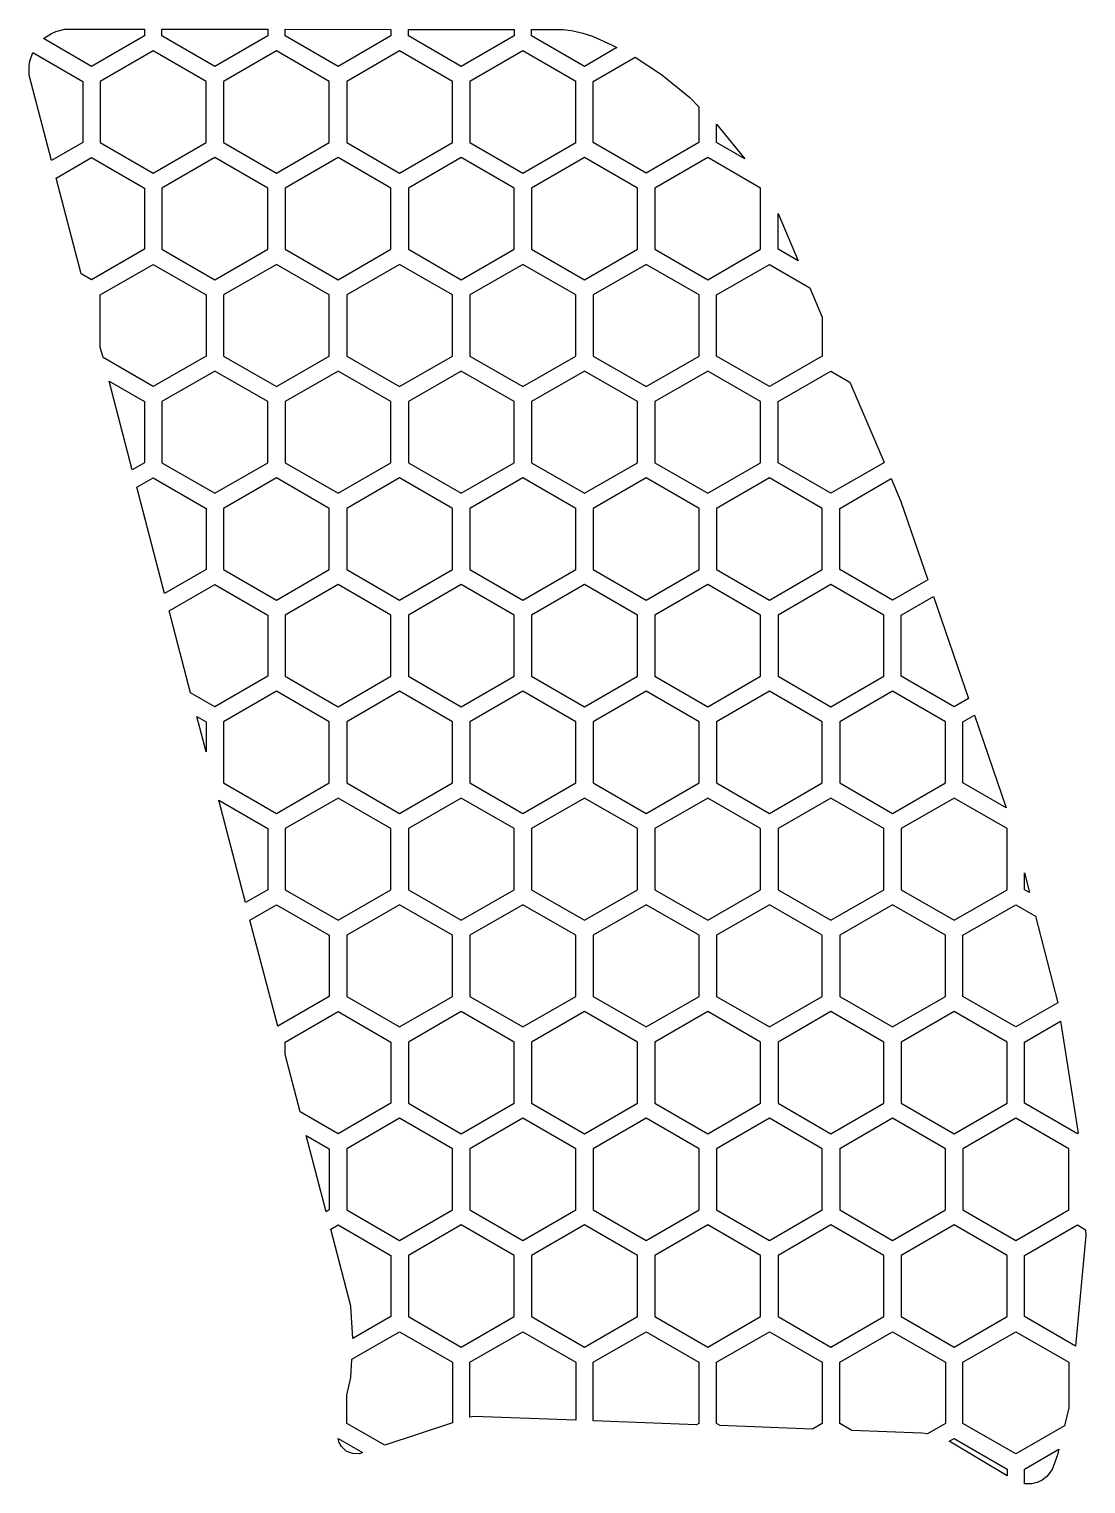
# Model space of a CAD drawing. Header units: millimetres. Extents: x 118.7 to 148.9, y -158.4 to -116.7.
import ezdxf

# ---------------------------------------------------------------- set-up
doc = ezdxf.new("R2010")
doc.units = ezdxf.units.MM

# ---------------------------------------------------------------- blocks, each defined once
blk = doc.blocks.new('HEX')
blk.add_lwpolyline([(1.516, 0.875), (0, 1.75), (-1.516, 0.875), (-1.516, -0.875), (0, -1.75), (1.516, -0.875)], close=True)

msp = doc.modelspace()

# ---------------------------------------------------------------- linework, layer by layer
for points in [[(119.076, -116.998), (119.304, -116.848), (119.425, -116.795), (119.69, -116.732), (121.968, -116.726), (121.968, -116.918), (120.453, -117.793), (119.076, -116.998)], [(125.499, -116.729), (125.499, -116.918), (123.984, -117.793), (122.468, -116.918), (122.468, -116.727), (125.499, -116.729)], [(129.03, -116.733), (129.03, -116.918), (127.515, -117.793), (125.999, -116.918), (125.999, -116.73), (129.03, -116.733)], [(132.562, -116.736), (132.562, -116.918), (131.046, -117.793), (129.53, -116.918), (129.53, -116.733), (132.562, -116.736)], [(134.253, -116.776), (134.532, -116.842), (134.804, -116.933), (135.355, -117.174), (135.508, -117.256), (134.577, -117.793), (133.062, -116.918), (133.062, -116.736), (133.97, -116.737), (134.253, -116.776)], [(118.666, -118.047), (118.662, -117.775), (118.684, -117.644), (118.768, -117.398), (120.203, -118.226), (120.203, -119.976), (119.305, -120.494), (118.666, -118.047)], [(136.781, -118.029), (137.592, -118.683), (137.858, -118.949), (137.858, -119.976), (136.343, -120.851), (134.827, -119.976), (134.827, -118.226), (136.026, -117.534), (136.781, -118.029)], [(138.358, -119.447), (139.173, -120.447), (138.358, -119.976), (138.358, -119.447)], [(119.437, -120.996), (120.453, -120.409), (121.968, -121.284), (121.968, -123.034), (120.453, -123.909), (120.153, -123.736), (119.437, -120.996)], [(140.703, -123.369), (140.124, -123.034), (140.124, -122.012), (140.703, -123.369)], [(120.703, -125.84), (120.703, -124.342), (122.218, -123.467), (123.734, -124.342), (123.734, -126.092), (122.218, -126.967), (120.78, -126.137), (120.703, -125.84)], [(141.389, -124.977), (141.389, -126.092), (139.874, -126.967), (138.358, -126.092), (138.358, -124.342), (139.874, -123.467), (141.03, -124.135), (141.389, -124.977)], [(143.155, -129.114), (143.155, -129.15), (141.639, -130.025), (140.124, -129.15), (140.124, -127.4), (141.639, -126.525), (142.184, -126.84), (143.155, -129.114)], [(120.958, -126.817), (121.968, -127.4), (121.968, -129.15), (121.62, -129.351), (120.958, -126.817)], [(121.752, -129.853), (122.218, -129.583), (123.734, -130.458), (123.734, -132.208), (122.546, -132.894), (121.752, -129.853)], [(143.646, -130.264), (144.414, -132.501), (143.405, -133.083), (141.889, -132.208), (141.889, -130.458), (143.365, -129.606), (143.646, -130.264)], [(122.678, -133.396), (123.984, -132.641), (125.499, -133.516), (125.499, -135.266), (123.984, -136.141), (123.291, -135.741), (122.678, -133.396)], [(145.582, -135.904), (145.17, -136.141), (143.655, -135.266), (143.655, -133.516), (144.579, -132.983), (145.582, -135.904)], [(123.468, -136.421), (123.734, -136.574), (123.734, -137.437), (123.468, -136.421)], [(146.659, -139.039), (145.42, -138.324), (145.42, -136.574), (145.748, -136.385), (146.659, -139.039)], [(124.096, -138.822), (125.499, -139.632), (125.499, -141.382), (124.861, -141.751), (124.096, -138.822)], [(147.331, -141.466), (147.186, -141.382), (147.186, -140.899), (147.331, -141.466)], [(124.992, -142.252), (125.749, -141.815), (127.265, -142.69), (127.265, -144.44), (125.787, -145.293), (124.992, -142.252)], [(147.505, -142.144), (148.136, -144.623), (146.936, -145.315), (145.42, -144.44), (145.42, -142.69), (146.936, -141.815), (147.505, -142.144)], [(125.999, -146.105), (125.999, -145.748), (127.515, -144.873), (129.03, -145.748), (129.03, -147.498), (127.515, -148.373), (126.428, -147.746), (125.999, -146.105)], [(148.724, -148.36), (148.701, -148.373), (147.186, -147.498), (147.186, -145.748), (148.219, -145.152), (148.724, -148.36)], [(126.606, -148.426), (127.265, -148.806), (127.265, -150.556), (127.176, -150.608), (126.606, -148.426)], [(127.884, -153.314), (127.307, -151.109), (127.515, -150.989), (129.03, -151.864), (129.03, -153.614), (127.942, -154.243), (127.884, -153.314)], [(148.945, -151.289), (148.646, -154.458), (147.186, -153.614), (147.186, -151.864), (148.701, -150.989), (148.938, -151.126), (148.945, -151.289)], [(128.854, -157.301), (127.765, -156.672), (127.765, -155.861), (127.878, -155.361), (127.913, -154.837), (129.28, -154.047), (130.796, -154.922), (130.796, -156.659), (128.854, -157.301)], [(131.409, -156.476), (131.296, -156.493), (131.296, -154.922), (132.812, -154.047), (134.327, -154.922), (134.327, -156.584), (131.409, -156.476)], [(134.827, -156.602), (134.827, -154.922), (136.343, -154.047), (137.858, -154.922), (137.858, -156.672), (137.79, -156.712), (134.827, -156.602)], [(138.469, -156.737), (138.358, -156.672), (138.358, -154.922), (139.874, -154.047), (141.389, -154.922), (141.389, -156.672), (141.11, -156.834), (138.469, -156.737)], [(144.242, -156.949), (142.241, -156.876), (141.889, -156.672), (141.889, -154.922), (143.405, -154.047), (144.92, -154.922), (144.92, -156.672), (144.409, -156.968), (144.242, -156.949)], [(148.33, -156.743), (146.936, -157.547), (145.42, -156.672), (145.42, -154.922), (146.936, -154.047), (148.451, -154.922), (148.451, -156.23), (148.33, -156.743)], [(128.13, -157.541), (127.928, -157.539), (127.749, -157.465), (127.61, -157.331), (127.548, -157.217), (127.52, -157.108), (128.219, -157.512), (128.13, -157.541)], [(145.031, -157.186), (145.17, -157.105), (146.686, -157.98), (146.686, -158.177), (145.031, -157.186)], [(148.132, -157.576), (147.975, -157.997), (147.824, -158.198), (147.696, -158.298), (147.551, -158.368), (147.394, -158.407), (147.186, -158.405), (147.186, -157.98), (148.171, -157.412), (148.132, -157.576)]]:
    msp.add_lwpolyline(points, close=True)

# ---------------------------------------------------------------- block references
for p in [(122.218, -119.101), (125.749, -119.101), (129.28, -119.101), (132.812, -119.101), (123.984, -122.159), (127.515, -122.159), (131.046, -122.159), (134.577, -122.159), (138.108, -122.159), (125.749, -125.217), (129.28, -125.217), (132.812, -125.217), (136.343, -125.217), (123.984, -128.275), (127.515, -128.275), (131.046, -128.275), (134.577, -128.275), (138.108, -128.275), (125.749, -131.333), (129.28, -131.333), (132.812, -131.333), (136.343, -131.333), (139.874, -131.333), (127.515, -134.391), (131.046, -134.391), (134.577, -134.391), (138.108, -134.391), (141.639, -134.391), (125.749, -137.449), (129.28, -137.449), (132.812, -137.449), (136.343, -137.449), (139.874, -137.449), (143.405, -137.449), (127.515, -140.507), (131.046, -140.507), (134.577, -140.507), (138.108, -140.507), (141.639, -140.507), (145.17, -140.507), (129.28, -143.565), (132.812, -143.565), (136.343, -143.565), (139.874, -143.565), (143.405, -143.565), (131.046, -146.623), (134.577, -146.623), (138.108, -146.623), (141.639, -146.623), (145.17, -146.623), (129.28, -149.681), (132.812, -149.681), (136.343, -149.681), (139.874, -149.681), (143.405, -149.681), (146.936, -149.681), (131.046, -152.739), (134.577, -152.739), (138.108, -152.739), (141.639, -152.739), (145.17, -152.739)]:
    msp.add_blockref('HEX', p)

doc.saveas('drawing.dxf')
